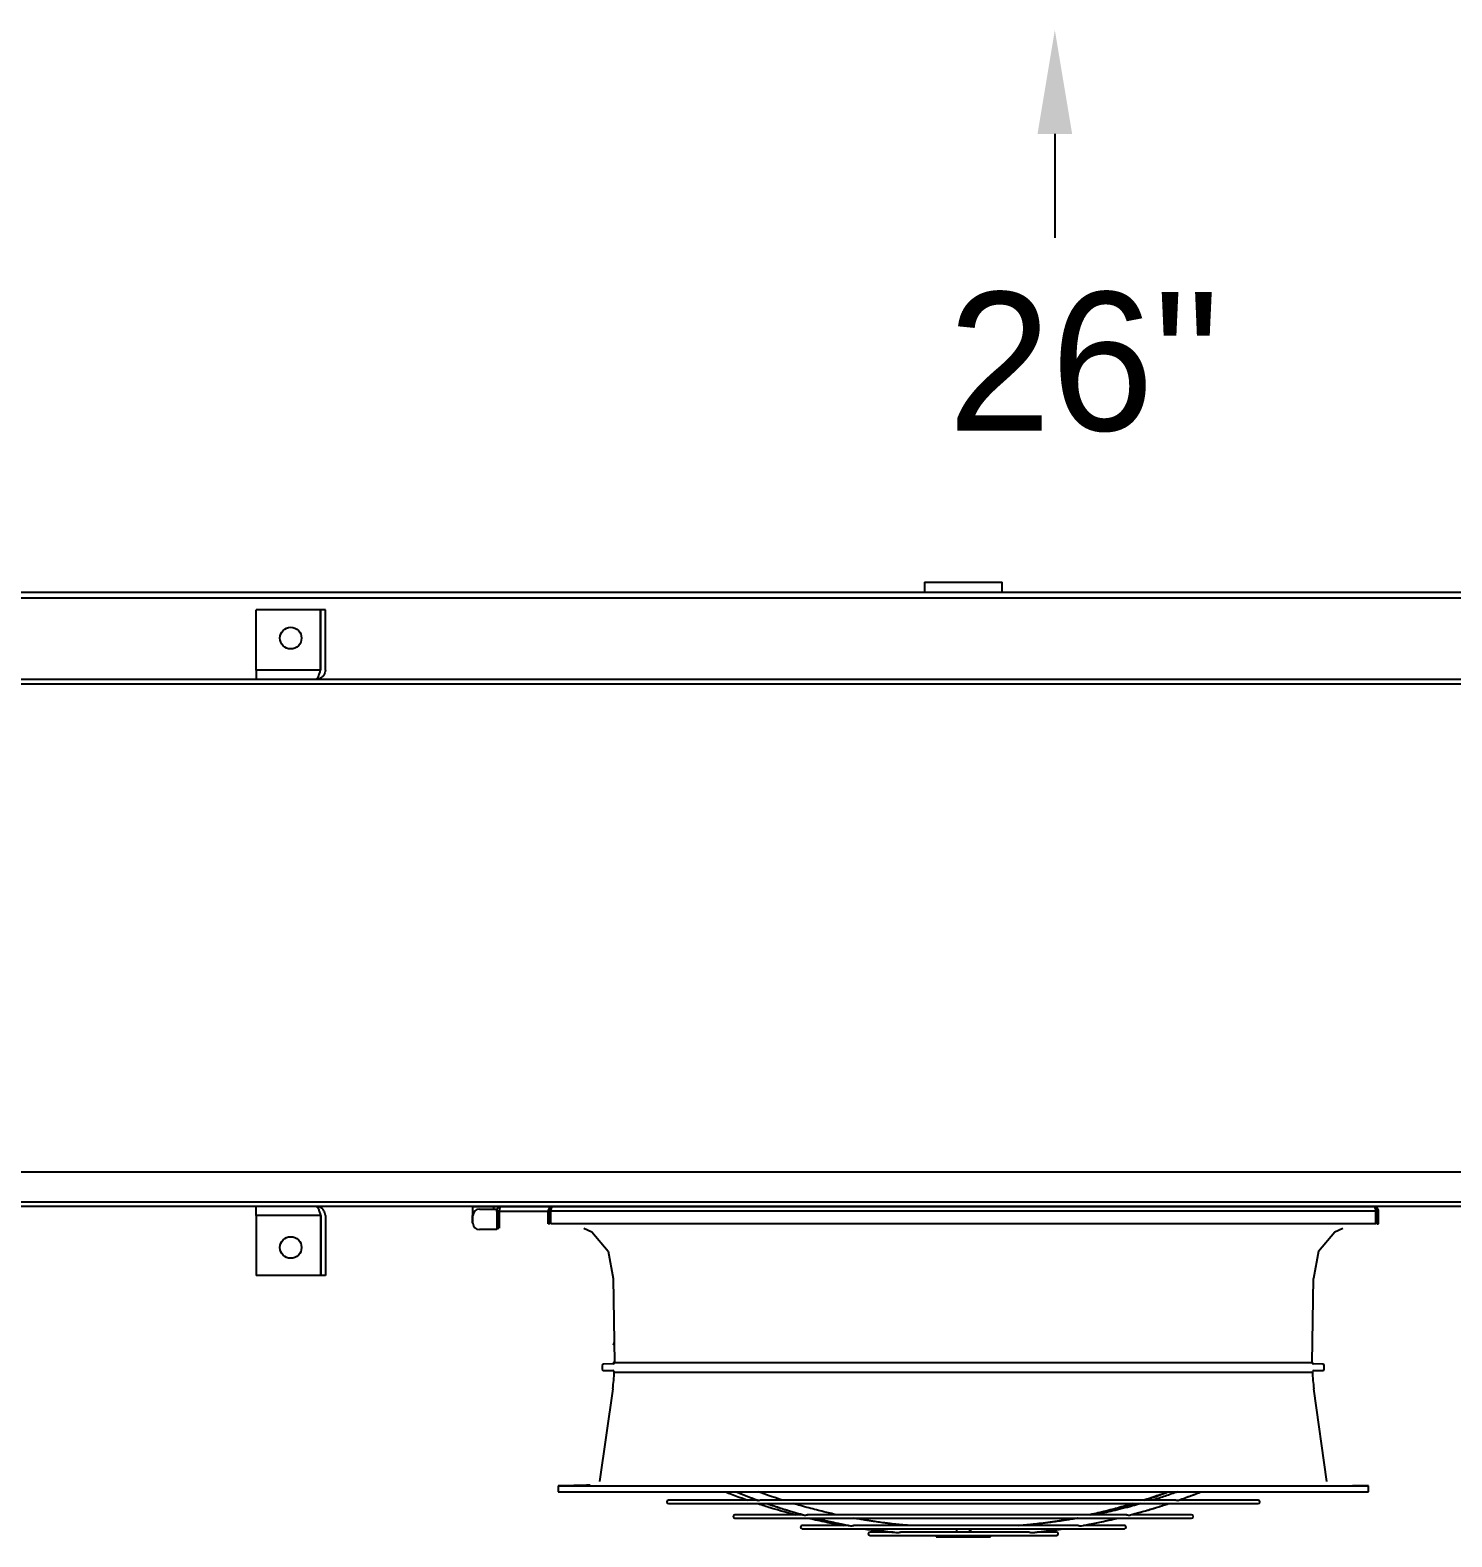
# Model space of a CAD drawing. Header units: inches. Extents: x 908 to 1218, y 494 to 690.
# Drawn here: x 1147.91 to 1168.45, y 617.64 to 639.41 of the extents above; entities that cross this region are included whole.
import ezdxf

# ---------------------------------------------------------------- set-up
doc = ezdxf.new("R2010")
doc.units = ezdxf.units.IN
doc.header["$MEASUREMENT"] = 0

msp = doc.modelspace()

# ---------------------------------------------------------------- linework, layer by layer
at = {"linetype": 'Continuous', "lineweight": 25}
for p, q in [((1162.7125, 637.912), (1162.7125, 636.412)), ((1130.5771, 631.2881), (1192.2026, 631.2881)), ((1160.8273, 631.4345), (1160.8273, 631.2881)), ((1160.8273, 631.4345), (1161.9523, 631.4345)), ((1161.9523, 631.2881), (1161.9523, 631.4345)), ((1130.5771, 631.2096), (1192.2026, 631.2096)), ((1151.1711, 630.1643), (1151.1711, 631.0323)), ((1152.1025, 631.0323), (1151.1711, 631.0323)), ((1152.1025, 630.1643), (1152.1025, 631.0323)), ((1152.1711, 631.0323), (1152.1061, 631.0323)), ((1152.1061, 630.1643), (1152.1061, 631.0323)), ((1152.1711, 630.1643), (1152.1711, 631.0323)), ((1152.1025, 630.1643), (1151.1711, 630.1643)), ((1151.1711, 630.1643), (1151.1711, 630.0323)), ((1131.3898, 630.0323), (1191.3898, 630.0323)), ((1131.3898, 629.9658), (1191.3898, 629.9658)), ((1131.4563, 622.9136), (1191.3233, 622.9136)), ((1131.4563, 622.4801), (1191.3233, 622.4801)), ((1191.3233, 622.4136), (1131.4563, 622.4136)), ((1151.1711, 622.2816), (1151.1711, 622.4136)), ((1154.3042, 622.2808), (1154.3042, 622.4136)), ((1154.3982, 622.3746), (1154.6482, 622.3746)), ((1154.6012, 622.4136), (1154.6012, 622.3746)), ((1154.6482, 622.3746), (1154.6482, 622.3406)), ((1154.6499, 622.3511), (1154.6482, 622.3511)), ((1154.6482, 622.3406), (1154.6797, 622.3406)), ((1154.6482, 622.3406), (1154.6482, 622.1011)), ((1154.6797, 622.3406), (1154.6797, 622.1011)), ((1154.684, 622.3511), (1154.6812, 622.3511)), ((1154.6832, 622.3406), (1154.6832, 622.1011)), ((1155.3898, 622.3406), (1154.6832, 622.3406)), ((1155.3898, 622.3471), (1155.4148, 622.3471)), ((1155.3898, 622.1636), (1155.3898, 622.3471)), ((1155.4148, 622.3471), (1155.4148, 622.1636)), ((1155.4287, 622.3406), (1155.4148, 622.3406)), ((1167.3509, 622.3471), (1155.4287, 622.3471)), ((1155.4287, 622.1636), (1155.4287, 622.3471)), ((1167.3509, 622.1636), (1167.3509, 622.3471)), ((1167.3648, 622.3406), (1167.3509, 622.3406)), ((1167.3898, 622.3471), (1167.3648, 622.3471)), ((1167.3648, 622.3471), (1167.3648, 622.1636)), ((1167.3898, 622.1636), (1167.3898, 622.3471)), ((1152.1025, 622.2816), (1151.1711, 622.2816)), ((1151.1711, 622.2816), (1151.1711, 621.4136)), ((1152.1025, 622.2816), (1152.1025, 621.4136)), ((1152.1061, 622.2816), (1152.1061, 621.4136)), ((1152.1711, 622.2816), (1152.1711, 621.4136)), ((1154.2994, 622.1713), (1154.2994, 622.2808)), ((1154.2994, 622.2808), (1154.3044, 622.2808)), ((1154.2994, 622.1713), (1154.3044, 622.1713)), ((1154.3044, 622.1713), (1154.3044, 622.2808)), ((1154.6482, 622.1011), (1154.6482, 622.0776)), ((1154.6482, 622.1011), (1154.6797, 622.1011)), ((1154.6832, 622.2846), (1154.6797, 622.2846)), ((1155.4148, 622.1636), (1155.3898, 622.1636)), ((1167.3509, 622.1636), (1155.4287, 622.1636)), ((1155.9078, 622.1011), (1156.0223, 622.0449)), ((1166.7574, 622.0449), (1166.8718, 622.1011)), ((1167.3648, 622.1636), (1167.3898, 622.1636)), ((1154.6482, 622.0776), (1154.3982, 622.0776)), ((1156.0223, 622.0449), (1156.2587, 621.7656)), ((1166.521, 621.7656), (1166.7574, 622.0449)), ((1152.1025, 621.4136), (1151.1711, 621.4136)), ((1152.1711, 621.4136), (1152.1061, 621.4136)), ((1156.3308, 621.373), (1156.3477, 620.1576)), ((1166.4319, 620.1576), (1166.4489, 621.373)), ((1156.3355, 620.4091), (1156.339, 620.4228)), ((1156.3442, 620.4091), (1156.3355, 620.4091)), ((1156.3355, 620.4091), (1156.338, 620.4078)), ((1156.339, 620.4228), (1156.338, 620.4078)), ((1156.338, 620.4078), (1156.3442, 620.4058)), ((1156.3433, 620.4741), (1156.339, 620.4228)), ((1156.339, 620.4228), (1156.3438, 620.4374)), ((1156.3284, 620.1376), (1156.1926, 620.1353)), ((1156.3355, 620.1621), (1156.338, 620.1634)), ((1156.3476, 620.1621), (1156.3355, 620.1621)), ((1156.3355, 620.1621), (1156.339, 620.1484)), ((1156.338, 620.1634), (1156.3476, 620.1665)), ((1156.339, 620.1484), (1156.338, 620.1634)), ((1156.339, 620.1484), (1156.3409, 620.1425)), ((1156.339, 620.1484), (1156.3395, 620.1413)), ((1156.3477, 620.1576), (1166.4319, 620.1576)), ((1166.587, 620.1353), (1166.4513, 620.1376)), ((1156.1733, 620.1156), (1156.1733, 620.0619)), ((1156.1926, 620.0422), (1156.3265, 620.0399)), ((1156.3458, 620.0194), (1166.4338, 620.0194)), ((1166.4532, 620.0399), (1166.587, 620.0422)), ((1166.6064, 620.0619), (1166.6064, 620.1156)), ((1156.324, 619.7795), (1156.1352, 618.436)), ((1166.6445, 618.436), (1166.4556, 619.7795)), ((1155.7599, 618.3796), (1155.5335, 618.3756)), ((1155.5335, 618.3756), (1155.5351, 618.2876)), ((1155.5335, 618.3756), (1167.2461, 618.3756)), ((1158.4151, 618.168), (1157.1292, 618.168)), ((1164.4478, 618.168), (1158.4693, 618.168)), ((1165.6504, 618.168), (1164.5026, 618.168)), ((1166.4695, 618.2863), (1166.4695, 618.2876)), ((1166.5097, 618.2863), (1166.5097, 618.2876)), ((1166.5496, 618.2863), (1166.5496, 618.2876)), ((1166.5542, 618.2876), (1166.5542, 618.2863)), ((1166.5895, 618.2863), (1166.5895, 618.2876)), ((1166.6309, 618.2876), (1166.6309, 618.2863)), ((1167.2461, 618.3756), (1167.0197, 618.3796)), ((1167.2446, 618.2876), (1167.2461, 618.3756)), ((1157.1292, 618.1188), (1165.6504, 618.1188)), ((1159.0716, 617.9574), (1158.0905, 617.9574)), ((1163.7526, 617.9574), (1159.1339, 617.9574)), ((1164.6891, 617.9574), (1163.8144, 617.9574)), ((1158.0905, 617.9082), (1164.6891, 617.9082)), ((1159.7299, 617.8036), (1159.0626, 617.8036)), ((1159.0626, 617.7543), (1163.7171, 617.7543)), ((1163.0498, 617.8036), (1159.8055, 617.8036)), ((1163.7171, 617.8036), (1163.1265, 617.8036)), ((1160.377, 617.7071), (1160.0419, 617.7071)), ((1160.0419, 617.6579), (1162.7377, 617.6579)), ((1162.3416, 617.7071), (1160.4822, 617.7071)), ((1160.9961, 617.6577), (1160.9961, 617.638)), ((1160.9961, 617.6577), (1161.7835, 617.6577)), ((1160.9961, 617.638), (1161.7835, 617.638)), ((1161.7835, 617.638), (1161.7835, 617.6577)), ((1162.7377, 617.7071), (1162.4574, 617.7071))]:
    msp.add_line(p, q, dxfattribs=at)
for p, q in [((1154.3042, 622.4136), (1167.3233, 622.4136)), ((1156.2587, 621.7656), (1156.3308, 621.373)), ((1166.521, 621.7656), (1166.4489, 621.373))]:
    msp.add_line(p, q)
for centre, radius in [((1151.6711, 630.6261), 0.1562), ((1151.6711, 621.8198), 0.1563)]:
    msp.add_circle(centre, radius, dxfattribs=at)
for centre, radius, start, end in [((1154.3982, 622.2808), 0.0938, 90, 180), ((1154.3979, 622.1713), 0.0938, 180, 270), ((1154.3982, 622.1713), 0.0938, 180, 270), ((1156.193, 620.1156), 0.0197, 91, 180), ((1156.328, 620.1573), 0.0197, 271, 0.79863), ((1166.4516, 620.1573), 0.0197, 179.20137, 269), ((1166.5867, 620.1156), 0.0197, 0, 89), ((1156.193, 620.0619), 0.0197, 180, 269), ((1153.8873, 620.122), 2.4606, 352, 357.61022), ((1156.3261, 620.0202), 0.0197, 357.61022, 89), ((1166.4535, 620.0202), 0.0197, 91, 182.38978), ((1168.8923, 620.122), 2.4606, 182.38978, 188), ((1166.5867, 620.0619), 0.0197, 271, 0), ((1157.1292, 618.1434), 0.0246, 90, 270), ((1165.6504, 618.1434), 0.0246, 270, 90), ((1158.0905, 617.9328), 0.0246, 90, 270), ((1164.6891, 617.9328), 0.0246, 270, 90), ((1159.0626, 617.7789), 0.0246, 90, 270), ((1163.7171, 617.7789), 0.0246, 270, 90), ((1160.0419, 617.6825), 0.0246, 90, 270), ((1162.7377, 617.6825), 0.0246, 270, 90)]:
    msp.add_arc(centre, radius, start, end, dxfattribs=at)
for points, knots in [([(1152.0391, 630.0323), (1152.0444, 630.0343), (1152.0549, 630.0383), (1152.0708, 630.0688), (1152.0867, 630.1124), (1152.0972, 630.147), (1152.1025, 630.1643)], [0, 0, 0, 0, 0.2499999, 0.5000007, 0.7499993, 1, 1, 1, 1]), ([(1152.1711, 630.1643), (1152.1698, 630.1504), (1152.1672, 630.1225), (1152.1472, 630.0851), (1152.1179, 630.0559), (1152.0808, 630.0362), (1152.0532, 630.0336), (1152.0391, 630.0323)], [0, 0, 0, 0, 0.1907776, 0.381661, 0.5768535, 0.7838767, 1, 1, 1, 1]), ([(1152.0391, 622.4136), (1152.0444, 622.4116), (1152.0549, 622.4076), (1152.0708, 622.3771), (1152.0867, 622.3335), (1152.0972, 622.2989), (1152.1025, 622.2816)], [0, 0, 0, 0, 0.2499999, 0.5000002, 0.750001, 1, 1, 1, 1]), ([(1152.1711, 622.2816), (1152.1698, 622.2955), (1152.1672, 622.3234), (1152.1472, 622.3608), (1152.1179, 622.39), (1152.0808, 622.4097), (1152.0532, 622.4123), (1152.0391, 622.4136)], [0, 0, 0, 0, 0.1907771, 0.3816601, 0.5768537, 0.7838765, 1, 1, 1, 1]), ([(1152.1061, 622.2816), (1152.1055, 622.2879), (1152.1044, 622.3006), (1152.0975, 622.3161), (1152.0912, 622.323), (1152.0886, 622.326)], [0, 0, 0, 0, 0.3672065, 0.7336708, 1, 1, 1, 1]), ([(1154.6482, 622.3406), (1154.6489, 622.3484), (1154.6504, 622.364), (1154.6616, 622.3847), (1154.6776, 622.4004), (1154.6979, 622.4113), (1154.7131, 622.4128), (1154.7212, 622.4136)], [0, 0, 0, 0, 0.1911269, 0.3820585, 0.5729919, 0.7736094, 1, 1, 1, 1]), ([(1154.6797, 622.3406), (1154.68, 622.3447), (1154.6805, 622.3519), (1154.6837, 622.3579), (1154.6851, 622.3605)], [0, 0, 0, 0, 0.567634, 1, 1, 1, 1]), ([(1154.7212, 622.4136), (1154.7153, 622.4122), (1154.7056, 622.41), (1154.6928, 622.3947), (1154.6874, 622.3771), (1154.6846, 622.358), (1154.6837, 622.3466), (1154.6832, 622.3406)], [0, 0, 0, 0, 0.3002984, 0.4981942, 0.7181275, 0.8511703, 1, 1, 1, 1]), ([(1155.4563, 622.4136), (1155.4486, 622.4128), (1155.4331, 622.4112), (1155.4127, 622.399), (1155.3976, 622.3811), (1155.3906, 622.3625), (1155.39, 622.3509), (1155.3898, 622.3471)], [0, 0, 0, 0, 0.2220575, 0.4441646, 0.6662547, 0.8883502, 1, 1, 1, 1]), ([(1155.4394, 622.3845), (1155.4356, 622.3826), (1155.4273, 622.3783), (1155.4186, 622.3663), (1155.4151, 622.355), (1155.4149, 622.3485), (1155.4148, 622.3471)], [0, 0, 0, 0, 0.2685758, 0.5883799, 0.9082018, 1, 1, 1, 1]), ([(1155.4287, 622.3471), (1155.4308, 622.3548), (1155.4349, 622.3703), (1155.441, 622.3907), (1155.4471, 622.4058), (1155.4522, 622.4128), (1155.4553, 622.4134), (1155.4563, 622.4136)], [0, 0, 0, 0, 0.222062, 0.4441579, 0.6662603, 0.888352, 1, 1, 1, 1]), ([(1167.3233, 622.4136), (1167.3254, 622.4128), (1167.3294, 622.4112), (1167.3356, 622.399), (1167.3417, 622.3811), (1167.3468, 622.3625), (1167.3499, 622.3509), (1167.3509, 622.3471)], [0, 0, 0, 0, 0.2220589, 0.4441573, 0.6662566, 0.8883526, 1, 1, 1, 1]), ([(1167.3898, 622.3471), (1167.389, 622.3548), (1167.3875, 622.3703), (1167.3752, 622.3907), (1167.3573, 622.4058), (1167.3388, 622.4128), (1167.3272, 622.4134), (1167.3233, 622.4136)], [0, 0, 0, 0, 0.2220614, 0.4441603, 0.6662627, 0.8883623, 1, 1, 1, 1]), ([(1167.3648, 622.3471), (1167.3643, 622.3522), (1167.3632, 622.3624), (1167.3547, 622.3751), (1167.3464, 622.3829), (1167.3409, 622.3844), (1167.3402, 622.3846)], [0, 0, 0, 0, 0.3190162, 0.6380952, 0.9571792, 1, 1, 1, 1]), ([(1155.9961, 618.3837), (1155.9944, 618.3837), (1155.9908, 618.3836), (1155.9638, 618.3831), (1155.9253, 618.3824), (1155.8791, 618.3816), (1155.8324, 618.3808), (1155.7929, 618.3801), (1155.7653, 618.3797), (1155.7617, 618.3796), (1155.7599, 618.3796)], [0, 0, 0, 0, 0.1247936, 0.2486431, 0.3721439, 0.4969371, 0.6227234, 0.7484945, 0.8742541, 1, 1, 1, 1]), ([(1155.5351, 618.2876), (1155.5375, 618.2876), (1155.5423, 618.2876), (1155.5813, 618.2876), (1155.6434, 618.2876), (1155.7305, 618.2876), (1155.8418, 618.2876), (1155.9769, 618.2876), (1156.1351, 618.2876), (1156.3158, 618.2876), (1156.5183, 618.2876), (1156.7416, 618.2876), (1156.9848, 618.2876), (1157.2469, 618.2876), (1157.5268, 618.2876), (1157.8231, 618.2876), (1158.1348, 618.2876), (1158.4604, 618.2876), (1158.7985, 618.2876), (1159.1477, 618.2876), (1159.5065, 618.2876), (1159.8734, 618.2876), (1160.2468, 618.2876), (1160.6251, 618.2876), (1161.0066, 618.2876), (1161.3898, 618.2876), (1161.773, 618.2876), (1162.1546, 618.2876), (1162.5328, 618.2876), (1162.9062, 618.2876), (1163.2731, 618.2876), (1163.6319, 618.2876), (1163.9812, 618.2876), (1164.3193, 618.2876), (1164.6449, 618.2876), (1164.9565, 618.2876), (1165.2529, 618.2876), (1165.5327, 618.2876), (1165.7948, 618.2876), (1166.038, 618.2876), (1166.2614, 618.2876), (1166.4638, 618.2876), (1166.6446, 618.2876), (1166.8028, 618.2876), (1166.9378, 618.2876), (1167.0491, 618.2876), (1167.1363, 618.2876), (1167.1983, 618.2876), (1167.2373, 618.2876), (1167.2422, 618.2876), (1167.2446, 618.2876)], [0, 0, 0, 0, 0.0208333, 0.0416667, 0.0625, 0.0833333, 0.1041667, 0.125, 0.1458333, 0.1666667, 0.1875, 0.2083334, 0.2291667, 0.25, 0.2708334, 0.2916666, 0.3125, 0.3333333, 0.3541667, 0.375, 0.3958333, 0.4166666, 0.4375001, 0.4583333, 0.4791667, 0.5, 0.5208333, 0.5416667, 0.5625, 0.5833334, 0.6041667, 0.625, 0.6458334, 0.6666667, 0.6875, 0.7083334, 0.7291667, 0.75, 0.7708333, 0.7916667, 0.8125, 0.8333333, 0.8541667, 0.875, 0.8958333, 0.9166667, 0.9375, 0.9583333, 0.9791667, 1, 1, 1, 1]), ([(1157.9566, 618.2876), (1157.984, 618.2768), (1158.0774, 618.2398), (1158.1852, 618.2002), (1158.2659, 618.1728), (1158.2798, 618.168)], [0, 0, 0, 0, 0.2551692, 0.8714274, 1, 1, 1, 1]), ([(1158.1081, 618.2876), (1158.14, 618.2744), (1158.236, 618.2349), (1158.3417, 618.1944), (1158.4156, 618.1683), (1158.425, 618.1649)], [0, 0, 0, 0, 0.3037805, 0.9120454, 1, 1, 1, 1]), ([(1158.1131, 618.2876), (1158.1288, 618.281), (1158.1909, 618.2551), (1158.2984, 618.2134), (1158.3904, 618.1794), (1158.4356, 618.1626)], [0, 0, 0, 0, 0.14679443, 0.58056216, 1, 1, 1, 1]), ([(1158.4356, 618.1626), (1158.4327, 618.1628), (1158.4282, 618.163), (1158.4258, 618.1644), (1158.425, 618.1649)], [0, 0, 0, 0, 0.6572272, 1, 1, 1, 1]), ([(1158.7797, 618.168), (1158.7679, 618.1717), (1158.7034, 618.192), (1158.5876, 618.2313), (1158.4839, 618.2689), (1158.4326, 618.2876)], [0, 0, 0, 0, 0.1009147, 0.5551046, 1, 1, 1, 1]), ([(1158.47, 618.168), (1158.4696, 618.168), (1158.4674, 618.1681), (1158.4626, 618.1675), (1158.4547, 618.1657), (1158.4452, 618.1633), (1158.439, 618.1628), (1158.4356, 618.1626)], [0, 0, 0, 0, 0.02775, 0.2009137, 0.3724469, 0.6544216, 1, 1, 1, 1]), ([(1164.3472, 618.2876), (1164.3439, 618.2863), (1164.2821, 618.2628), (1164.1667, 618.2231), (1164.0545, 618.1847), (1164.0008, 618.168), (1164.0008, 618.168)], [0, 0, 0, 0, 0.02917, 0.5376936, 0.9996799, 1, 1, 1, 1]), ([(1164.0031, 618.168), (1164.0294, 618.1763), (1164.1241, 618.2061), (1164.24, 618.2459), (1164.3293, 618.2795), (1164.3508, 618.2876)], [0, 0, 0, 0, 0.22608012, 0.81324801, 1, 1, 1, 1]), ([(1164.4857, 618.2876), (1164.4274, 618.2675), (1164.3118, 618.2275), (1164.1907, 618.1883), (1164.1278, 618.1695), (1164.1227, 618.168)], [0, 0, 0, 0, 0.48265126, 0.95842975, 1, 1, 1, 1]), ([(1164.4812, 618.1626), (1164.4782, 618.1628), (1164.4725, 618.1632), (1164.4633, 618.1655), (1164.4552, 618.1674), (1164.4492, 618.1683), (1164.4463, 618.1678), (1164.4454, 618.1677)], [0, 0, 0, 0, 0.3034773, 0.566962, 0.7484022, 0.9157715, 1, 1, 1, 1]), ([(1164.4812, 618.1626), (1164.5418, 618.184), (1164.6547, 618.2238), (1164.7669, 618.2674), (1164.819, 618.2876)], [0, 0, 0, 0, 0.5359077, 1, 1, 1, 1]), ([(1164.491, 618.1648), (1164.4905, 618.1644), (1164.4885, 618.1631), (1164.4843, 618.1628), (1164.4812, 618.1626)], [0, 0, 0, 0, 0.2791152, 1, 1, 1, 1]), ([(1164.4911, 618.1647), (1164.5609, 618.1892), (1164.6718, 618.2282), (1164.7818, 618.2715), (1164.8226, 618.2876)], [0, 0, 0, 0, 0.6294566, 1, 1, 1, 1]), ([(1158.4236, 618.1188), (1158.4242, 618.1186), (1158.4828, 618.0986), (1158.5949, 618.0636), (1158.7556, 618.0154), (1158.8782, 617.9806), (1158.9474, 617.9626), (1158.9675, 617.9574)], [0, 0, 0, 0, 0.0033163, 0.3252534, 0.6200059, 0.8899545, 1, 1, 1, 1]), ([(1158.5548, 618.1188), (1158.5614, 618.1165), (1158.6218, 618.0949), (1158.7301, 618.0597), (1158.8751, 618.0143), (1158.9925, 617.9796), (1159.0623, 617.9604), (1159.0888, 617.9531)], [0, 0, 0, 0, 0.0373277, 0.3415904, 0.6100747, 0.8518795, 1, 1, 1, 1]), ([(1158.5607, 618.1188), (1158.5933, 618.1074), (1158.6864, 618.0747), (1158.8244, 618.031), (1158.9713, 617.9867), (1159.0574, 617.9626), (1159.099, 617.951)], [0, 0, 0, 0, 0.1823606, 0.5219938, 0.7693971, 1, 1, 1, 1]), ([(1159.5641, 617.9574), (1159.5314, 617.9645), (1159.4674, 617.9784), (1159.3692, 618.0017), (1159.2663, 618.0272), (1159.1534, 618.0569), (1159.043, 618.0875), (1158.97, 618.1093), (1158.9383, 618.1188)], [0, 0, 0, 0, 0.1559953, 0.3057262, 0.4694356, 0.6487841, 0.8468714, 1, 1, 1, 1]), ([(1159.0887, 617.953), (1159.0887, 617.953), (1159.0902, 617.9518), (1159.0944, 617.9511), (1159.0983, 617.951), (1159.099, 617.951)], [0, 0, 0, 0, 0.0124025, 0.8343247, 1, 1, 1, 1]), ([(1159.099, 617.951), (1159.1022, 617.9512), (1159.1081, 617.9516), (1159.1173, 617.9541), (1159.1251, 617.9563), (1159.1302, 617.9572), (1159.1338, 617.9575), (1159.1354, 617.9572), (1159.1362, 617.957)], [0, 0, 0, 0, 0.292607, 0.5470097, 0.7222793, 0.8555869, 0.9202686, 1, 1, 1, 1]), ([(1163.8418, 618.1188), (1163.8048, 618.1078), (1163.7296, 618.0855), (1163.6193, 618.0551), (1163.5055, 618.0252), (1163.3938, 617.9976), (1163.2953, 617.9746), (1163.2374, 617.9621), (1163.2157, 617.9574)], [0, 0, 0, 0, 0.17790142, 0.36237281, 0.52920155, 0.72385137, 0.89658553, 1, 1, 1, 1]), ([(1163.2162, 617.9574), (1163.2336, 617.961), (1163.297, 617.9743), (1163.4096, 618.0008), (1163.5584, 618.0379), (1163.7046, 618.0772), (1163.8013, 618.1059), (1163.8446, 618.1188)], [0, 0, 0, 0, 0.0826391, 0.3009, 0.5364815, 0.79198, 1, 1, 1, 1]), ([(1163.9566, 618.1188), (1163.9155, 618.1071), (1163.8258, 618.0817), (1163.6912, 618.0466), (1163.5565, 618.0135), (1163.4325, 617.9851), (1163.3488, 617.9668), (1163.3064, 617.9582), (1163.3021, 617.9574)], [0, 0, 0, 0, 0.1894129, 0.413164, 0.6178386, 0.8064082, 0.9804163, 1, 1, 1, 1]), ([(1163.7502, 617.957), (1163.7509, 617.9572), (1163.7517, 617.9574), (1163.7546, 617.9574), (1163.7589, 617.9569), (1163.7661, 617.955), (1163.7753, 617.9524), (1163.7824, 617.9511), (1163.7864, 617.951), (1163.787, 617.951)], [0, 0, 0, 0, 0.0626154, 0.080825, 0.2284319, 0.3747427, 0.6034082, 0.9334816, 1, 1, 1, 1]), ([(1163.787, 617.951), (1163.8429, 617.966), (1163.9598, 617.9974), (1164.1278, 618.0471), (1164.2599, 618.0881), (1164.3311, 618.1121), (1164.3511, 618.1188)], [0, 0, 0, 0, 0.2960221, 0.6190564, 0.8929449, 1, 1, 1, 1]), ([(1163.787, 617.951), (1163.7899, 617.9512), (1163.7938, 617.9514), (1163.7959, 617.9528), (1163.7964, 617.9531)], [0, 0, 0, 0, 0.7202603, 1, 1, 1, 1]), ([(1163.7965, 617.953), (1163.7988, 617.9536), (1163.8482, 617.9662), (1163.9487, 617.994), (1164.1086, 618.0402), (1164.2453, 618.0821), (1164.3305, 618.1108), (1164.3543, 618.1188)], [0, 0, 0, 0, 0.012489, 0.2638136, 0.5389367, 0.8710184, 1, 1, 1, 1]), ([(1159.1618, 617.9082), (1159.1712, 617.9058), (1159.2222, 617.8932), (1159.3118, 617.873), (1159.4275, 617.8479), (1159.5409, 617.8248), (1159.616, 617.8109), (1159.6554, 617.8036)], [0, 0, 0, 0, 0.0577954, 0.3112715, 0.5451845, 0.7611209, 1, 1, 1, 1]), ([(1159.2595, 617.9082), (1159.2912, 617.9002), (1159.3593, 617.8831), (1159.4601, 617.8598), (1159.558, 617.8383), (1159.6449, 617.8203), (1159.7112, 617.8071), (1159.7488, 617.8001), (1159.7607, 617.7979)], [0, 0, 0, 0, 0.1903686, 0.4093739, 0.6037593, 0.7761169, 0.9288109, 1, 1, 1, 1]), ([(1159.2615, 617.9082), (1159.2623, 617.908), (1159.3061, 617.8965), (1159.3904, 617.8764), (1159.5181, 617.8471), (1159.6436, 617.8204), (1159.7289, 617.8041), (1159.7698, 617.7962)], [0, 0, 0, 0, 0.0047443, 0.2597377, 0.4981117, 0.7590951, 1, 1, 1, 1]), ([(1159.7608, 617.7981), (1159.762, 617.7975), (1159.7645, 617.7964), (1159.7681, 617.7963), (1159.7698, 617.7962)], [0, 0, 0, 0, 0.5217556, 1, 1, 1, 1]), ([(1159.7698, 617.7962), (1159.773, 617.7964), (1159.7789, 617.7969), (1159.788, 617.7996), (1159.7958, 617.802), (1159.8013, 617.8033), (1159.8052, 617.8037), (1159.8069, 617.8034), (1159.8075, 617.8033)], [0, 0, 0, 0, 0.2854407, 0.5338095, 0.7052372, 0.8376962, 0.9321115, 1, 1, 1, 1]), ([(1160.5845, 617.8036), (1160.5568, 617.806), (1160.4909, 617.8117), (1160.389, 617.8224), (1160.2816, 617.8349), (1160.1834, 617.8478), (1160.1021, 617.8594), (1160.0318, 617.8701), (1159.9652, 617.8807), (1159.8898, 617.8934), (1159.8366, 617.9031), (1159.8086, 617.9082)], [0, 0, 0, 0, 0.106827, 0.2538652, 0.393264, 0.5213065, 0.6332717, 0.7078537, 0.7934049, 0.8912396, 1, 1, 1, 1]), ([(1160.5935, 617.8036), (1160.5758, 617.805), (1160.5245, 617.8092), (1160.436, 617.8179), (1160.3237, 617.8302), (1160.1988, 617.8459), (1160.0713, 617.8638), (1159.9854, 617.8777), (1159.9456, 617.8841)], [0, 0, 0, 0, 0.0816516, 0.2369362, 0.4093109, 0.6011102, 0.8152531, 1, 1, 1, 1]), ([(1159.9529, 617.7543), (1159.9724, 617.7514), (1160.0223, 617.744), (1160.0998, 617.7336), (1160.1829, 617.7231), (1160.257, 617.7144), (1160.3035, 617.7094), (1160.3249, 617.7071)], [0, 0, 0, 0, 0.1574629, 0.4029133, 0.6253461, 0.8273997, 1, 1, 1, 1]), ([(1160.0153, 617.7543), (1160.0366, 617.751), (1160.0984, 617.7412), (1160.2033, 617.7268), (1160.3255, 617.7114), (1160.4072, 617.7028), (1160.4458, 617.6987)], [0, 0, 0, 0, 0.148459, 0.4313257, 0.7313798, 1, 1, 1, 1]), ([(1160.0181, 617.7543), (1160.0379, 617.7511), (1160.1279, 617.7365), (1160.2677, 617.7181), (1160.3877, 617.7058), (1160.4374, 617.7007)], [0, 0, 0, 0, 0.1425303, 0.645365, 1, 1, 1, 1]), ([(1161.2956, 617.7071), (1161.2961, 617.7126), (1161.2971, 617.7246), (1161.2936, 617.7416), (1161.2884, 617.7506), (1161.2861, 617.7543)], [0, 0, 0, 0, 0.3232509, 0.7134492, 1, 1, 1, 1]), ([(1161.484, 617.7071), (1161.4836, 617.7126), (1161.4826, 617.7246), (1161.4861, 617.7416), (1161.4913, 617.7506), (1161.4935, 617.7543)], [0, 0, 0, 0, 0.3232497, 0.7134487, 1, 1, 1, 1]), ([(1161.5014, 617.7543), (1161.5, 617.7523), (1161.4955, 617.7455), (1161.492, 617.7299), (1161.4904, 617.7153), (1161.492, 617.708), (1161.4922, 617.7071)], [0, 0, 0, 0, 0.16533729, 0.55364192, 0.94181843, 1, 1, 1, 1]), ([(1162.1862, 617.8036), (1162.2038, 617.805), (1162.2551, 617.8092), (1162.3437, 617.8179), (1162.4559, 617.8302), (1162.5808, 617.8458), (1162.7086, 617.8639), (1162.8387, 617.8847), (1162.9242, 617.8991), (1162.9696, 617.9078), (1162.9712, 617.9082)], [0, 0, 0, 0, 0.0673434, 0.1954166, 0.3375852, 0.4957744, 0.6723918, 0.8258233, 0.9936812, 1, 1, 1, 1]), ([(1163.0432, 617.9082), (1163.0235, 617.9046), (1162.9589, 617.893), (1162.8531, 617.8764), (1162.7194, 617.8569), (1162.5882, 617.8399), (1162.4599, 617.8252), (1162.3447, 617.8138), (1162.2678, 617.8068), (1162.229, 617.8039), (1162.2247, 617.8036)], [0, 0, 0, 0, 0.0722352, 0.2376766, 0.3887453, 0.5628004, 0.7185449, 0.858352, 0.9841316, 1, 1, 1, 1]), ([(1163.045, 617.9082), (1163.0134, 617.9026), (1162.945, 617.8906), (1162.8432, 617.8746), (1162.7431, 617.8599), (1162.6524, 617.8477), (1162.5702, 617.8374), (1162.4955, 617.8287), (1162.4125, 617.8198), (1162.3261, 617.8113), (1162.2622, 617.8059), (1162.234, 617.8036)], [0, 0, 0, 0, 0.1173272, 0.2537855, 0.3769388, 0.488294, 0.589206, 0.680874, 0.7643265, 0.89598, 1, 1, 1, 1]), ([(1162.3777, 617.6987), (1162.4117, 617.7021), (1162.483, 617.7092), (1162.5952, 617.7222), (1162.7087, 617.7369), (1162.788, 617.7479), (1162.8264, 617.7538), (1162.8297, 617.7543)], [0, 0, 0, 0, 0.2252491, 0.4725727, 0.7448135, 0.9783224, 1, 1, 1, 1]), ([(1162.3858, 617.7003), (1162.4074, 617.7023), (1162.4518, 617.7066), (1162.5213, 617.7143), (1162.5968, 617.7231), (1162.6798, 617.7336), (1162.7574, 617.744), (1162.8072, 617.7514), (1162.8267, 617.7543)], [0, 0, 0, 0, 0.14654768, 0.30178075, 0.47228808, 0.65999293, 0.86712149, 1, 1, 1, 1]), ([(1163.0487, 617.8034), (1163.0491, 617.8035), (1163.051, 617.8037), (1163.0554, 617.803), (1163.062, 617.8013), (1163.0705, 617.7985), (1163.0785, 617.7965), (1163.0833, 617.7963), (1163.085, 617.7962)], [0, 0, 0, 0, 0.038343, 0.1789577, 0.3183945, 0.5249472, 0.8280535, 1, 1, 1, 1]), ([(1163.085, 617.7962), (1163.1402, 617.8064), (1163.2563, 617.8278), (1163.4245, 617.8634), (1163.5464, 617.8907), (1163.6073, 617.906), (1163.6162, 617.9082)], [0, 0, 0, 0, 0.3104915, 0.6542957, 0.9499074, 1, 1, 1, 1]), ([(1163.085, 617.7962), (1163.0879, 617.7963), (1163.0916, 617.7965), (1163.0935, 617.7978), (1163.0939, 617.7981)], [0, 0, 0, 0, 0.7937388, 1, 1, 1, 1]), ([(1163.102, 617.7994), (1163.1029, 617.7995), (1163.1497, 617.8077), (1163.2288, 617.823), (1163.3416, 617.8457), (1163.4456, 617.868), (1163.5385, 617.8889), (1163.5966, 617.903), (1163.6177, 617.9082)], [0, 0, 0, 0, 0.004831, 0.2716588, 0.4588827, 0.6602288, 0.8767876, 1, 1, 1, 1]), ([(1160.4458, 617.6987), (1160.4489, 617.6989), (1160.4548, 617.6994), (1160.4639, 617.7023), (1160.4716, 617.705), (1160.4776, 617.7066), (1160.4816, 617.7073), (1160.4831, 617.707), (1160.4834, 617.7069)], [0, 0, 0, 0, 0.28347557, 0.53094151, 0.70246405, 0.83507072, 0.96055143, 1, 1, 1, 1]), ([(1161.2006, 617.6579), (1161.2079, 617.6578), (1161.2256, 617.6577), (1161.2434, 617.6577), (1161.2538, 617.6577)], [0, 0, 0, 0, 0.4110875, 1, 1, 1, 1]), ([(1161.5321, 617.6577), (1161.5413, 617.6577), (1161.5607, 617.6577), (1161.5803, 617.6578), (1161.5905, 617.6579), (1161.5905, 617.6579)], [0, 0, 0, 0, 0.4736372, 0.9975737, 1, 1, 1, 1]), ([(1162.3392, 617.7068), (1162.3394, 617.7069), (1162.3399, 617.7071), (1162.3424, 617.7071), (1162.3465, 617.7067), (1162.3527, 617.7049), (1162.3605, 617.7021), (1162.3694, 617.6993), (1162.3749, 617.6989), (1162.3777, 617.6987)], [0, 0, 0, 0, 0.0165709, 0.0751265, 0.1995839, 0.3231784, 0.4968868, 0.7489432, 1, 1, 1, 1])]:
    msp.add_open_spline(points, degree=3, knots=knots, dxfattribs=at)
msp.add_solid([(1162.9625, 637.912), (1162.4625, 637.912), (1162.7125, 639.412)], dxfattribs=at)

# ---------------------------------------------------------------- texts
at = {"linetype": 'Continuous', "lineweight": 25, "insert": (1163.131, 634.6117), "char_height": 2, "attachment_point": 5}
msp.add_mtext('\\A1;26"', dxfattribs=at)

doc.saveas('drawing.dxf')
